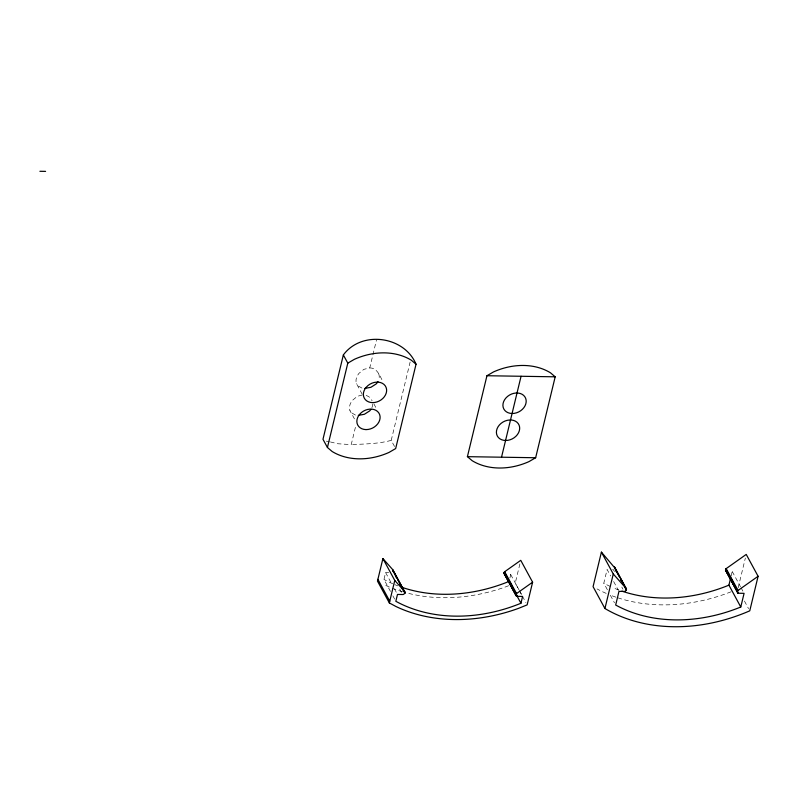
<?xml version="1.0" encoding="UTF-8"?>
<svg xmlns="http://www.w3.org/2000/svg" width="798" height="798" viewBox="0 0 798 798"><rect width="100%" height="100%" fill="white"/><g stroke="black" fill="none" stroke-linecap="round" stroke-linejoin="round"><path stroke-width="0.6" stroke-dasharray="3.99 2.99" d="M330.402 441.942L337.524 443.728L351.23 444.626L356.028 424.745M362.182 394.172L356.467 383.629A12.06 8.788 -38.6 0 1 358.94 373.374L363.818 369.354L369.753 367.908L376.526 339.838M394.561 446.521L391.219 440.376L410.132 362.043M390.491 591.448L383.968 579.428L385.614 572.595L388.736 572.635M509.902 577.991L510.73 574.57L508.645 574.54M519.887 563.917L515.269 583.039L518.83 589.592M607.368 589.732L603.807 583.178L607.108 569.503L610.67 576.056M731.118 576.036L732.215 571.478L730.14 571.448M738.18 587.777L745.372 557.992M508.655 585.692L506.451 586.58A156.647 123.78 -28.5 0 1 407.11 593.014M391.219 440.376C378.192 443.917 364.616 443.957 351.23 444.626M362.242 395.01L357.305 396.327L352.427 400.357A12.06 8.788 -38.6 0 0 349.943 410.611L355.1 420.097M329.464 441.803L326.302 441.144M369.753 367.908C377.205 367.758 379.718 375.778 382.641 381.065M361.993 388.097L357.674 385.624L356.467 383.629M355.479 415.08L351.16 412.606L349.953 410.611M366.142 395.359L368.965 396.756L372.127 400.666M732.215 571.478L740.524 586.779M741.123 587.877L742.898 591.148M744.414 600.994L748.574 608.645M614.56 571.528L613.113 569.453A2.025 1.606 -28.5 0 1 612.575 569.572M621.802 587.069L622.989 589.253M613.632 581.523L618.38 590.261M610.33 595.198L614.49 602.839M510.73 574.57L519.029 589.872M519.628 590.959L521.403 594.241M519.418 590.68L521.792 595.059M522.391 596.146L525.952 602.699M373.843 403.828L376.127 408.047M399.718 589.064L401.504 592.345M385.614 572.595L392.137 584.615M394.511 588.984L396.297 592.256M392.865 595.817L394.641 599.099M731.118 591.777A158.543 125.276 -28.5 0 1 617.063 597.562M615.946 597.183A158.543 125.276 -28.5 0 1 610.48 595.168M606.211 593.393A158.543 125.276 -28.5 0 1 596.994 588.894M618.749 590.001A144.418 114.114 -28.5 0 1 612.595 587.508M610.35 586.49A144.418 114.114 -28.5 0 1 603.807 583.178M402.531 591.737A156.647 123.78 -28.5 0 1 384.077 584.645M397.863 585.862A144.418 114.114 -28.5 0 1 394.781 584.625M392.756 583.757A144.418 114.114 -28.5 0 1 383.968 579.428M378.641 373.683A12.06 10.055 -15.9 0 1 378.99 378.97M372.726 404.147A12.06 10.055 -15.9 0 1 371.868 407.718"/><path stroke-width="1.2" d="M393.025 571.298L392.985 569.942L382.91 558.59L377.474 581.084L389.344 602.939L395.948 606.5A156.647 123.78 -28.5 0 0 518.321 608.435L527.139 604.894L532.615 582.191L520.755 560.336L504.685 571.707L504.007 573.283L504.785 574.331A2.025 1.606 -28.5 0 0 505.523 574.49M532.615 582.191L516.555 593.562L515.867 595.138L516.655 596.186A2.025 1.606 -28.5 0 0 517.393 596.345L522.59 596.425L520.944 603.258A144.418 114.114 -28.5 0 1 395.828 601.283L397.484 594.44L402.681 594.53A2.025 1.606 -28.5 0 0 403.489 594.39L404.776 593.383L404.845 591.797L394.771 580.445L382.91 558.59M614.65 567.727L601.403 552.126L593.074 586.66L604.934 608.515A158.543 125.276 -28.5 0 0 749.761 610.829L758.1 576.276L746.23 554.42L726.18 568.615L725.502 570.191L726.28 571.238M758.1 576.276L738.05 590.47L737.362 592.046L738.15 593.094A2.025 1.606 -28.5 0 0 738.878 593.253L744.085 593.333L740.783 607.009A144.418 114.114 -28.5 0 1 615.677 605.024L618.979 591.358L624.176 591.438A2.025 1.606 -28.5 0 0 624.984 591.308L626.26 590.291L626.34 588.705L613.273 573.981L601.403 552.126M343.349 354.94L322.981 439.299L327.429 447.488L332.168 451.518A60.857 48.089 -28.5 0 0 389.035 452.416L395.668 448.566L416.037 364.217C404.347 336.118 361.684 330.113 343.349 354.94L347.798 363.14L327.429 447.488M389.344 602.939L394.771 580.445M467.409 456.665L486.95 375.728L493.583 371.888A60.857 48.089 -28.5 0 1 550.45 372.786L555.189 376.816L535.648 457.743L529.014 461.593A60.857 48.089 -28.5 0 1 472.147 460.685L467.409 456.665L535.648 457.743M501.523 457.204L521.064 376.267M604.934 608.515L613.273 573.981M740.783 607.009L728.923 585.153L730.569 578.321M347.798 363.14L354.432 359.29A60.857 48.089 -28.5 0 1 411.299 360.197L416.037 364.217M364.806 388.417L370.91 387.289L376.157 383.938A12.06 10.055 -15.9 0 0 377.953 381.584M358.292 415.389L364.397 414.272L369.644 410.92A12.06 10.055 -15.9 0 0 370.92 409.384M39.9 171.281L45.586 171.371M486.95 375.728L555.189 376.816M726.18 568.615L738.05 590.47M725.821 569.024L737.691 590.879M725.681 569.253L737.552 591.109M725.582 569.483L737.452 591.338M725.522 569.722L738.15 593.094M725.492 569.962L737.941 592.974M725.502 570.191L737.761 592.834M614.48 566.849L626.5 589.124M614.66 567.498L626.52 589.582M614.6 567.967L619.348 576.715M620.535 578.899L624.096 585.453M625.283 587.637L626.47 589.822M615.707 570.39L616.894 572.575M620.455 579.129L621.642 581.323M625.193 587.877L626.38 590.061M504.685 571.707L516.555 593.562M504.326 572.116L516.196 593.971M515.608 593.064L517.393 596.345M504.196 572.346L520.944 603.258M504.087 572.575L515.957 594.43M504.027 572.814L516.655 596.186M503.997 573.054L516.446 596.066M504.047 573.503L516.116 595.757M392.985 569.942L405.035 592.435M393.165 570.819L405.025 592.675M393.115 571.059L396.666 577.612M397.853 579.797L404.975 592.914M395.399 575.667L396.586 577.852M400.147 584.405L401.334 586.59M403.11 589.872L404.895 593.153M377.903 579.328L389.763 601.183M728.923 585.153A144.418 114.114 -28.5 0 1 621.901 591.119M509.074 581.403A144.418 114.114 -28.5 0 1 402.052 587.378M512.077 413.504A12.169 9.616 -28.5 0 0 525.643 398.282A12.169 9.616 -28.5 0 0 505.942 397.963A12.169 9.616 -28.5 0 0 512.077 413.504M505.563 440.486A12.169 9.616 -28.5 0 0 519.129 425.254A12.169 9.616 -28.5 0 0 499.428 424.945A12.169 9.616 -28.5 0 0 505.563 440.486M372.516 402.621A12.169 9.616 -28.5 0 0 386.082 387.389A12.169 9.616 -28.5 0 0 366.382 387.08A12.169 9.616 -28.5 0 0 372.516 402.621M366.003 429.593A12.169 9.616 -28.5 0 0 379.569 414.371A12.169 9.616 -28.5 0 0 359.868 414.062A12.169 9.616 -28.5 0 0 366.003 429.593"/></g></svg>
